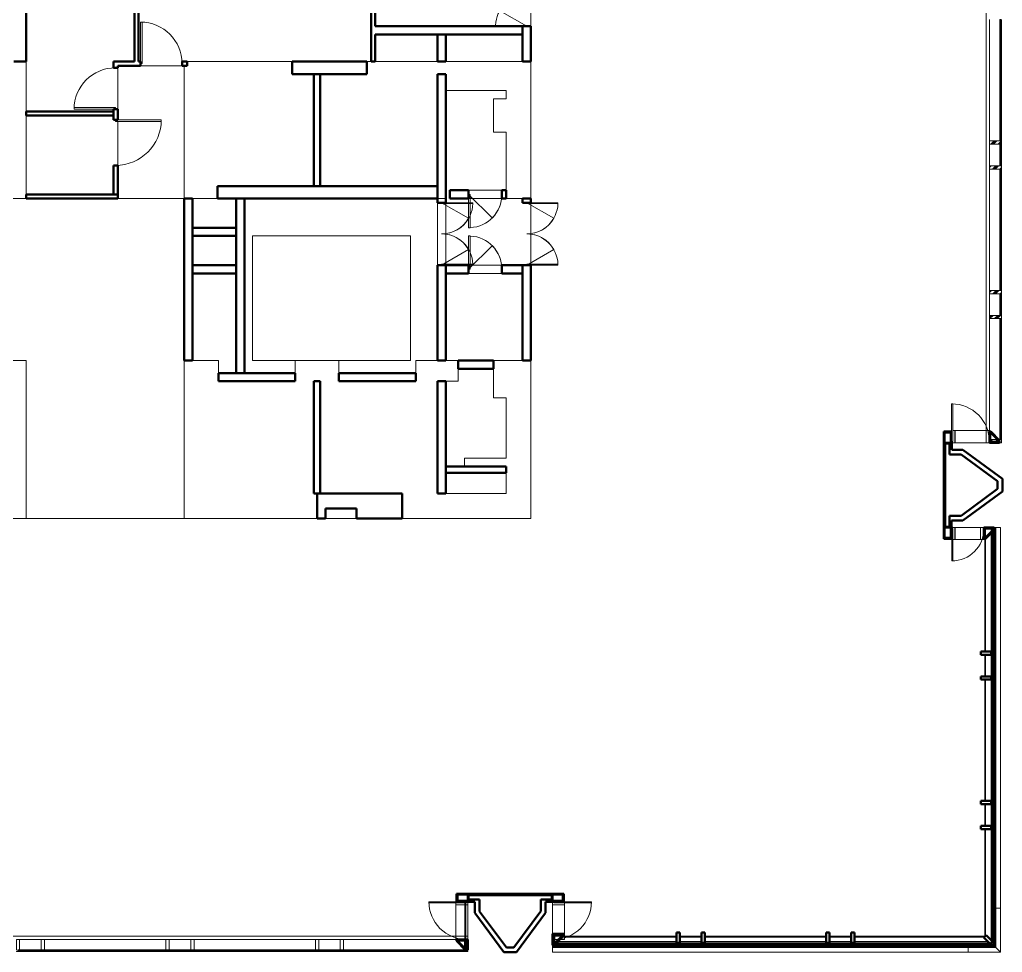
# Model space of a CAD drawing. Header units: millimetres. Extents: x 8533 to 398112, y -117646 to 105276.
# Drawn here: x 33150 to 56810, y 63276 to 85735 of the extents above; entities that cross this region are included whole.
import ezdxf

# ---------------------------------------------------------------- set-up
doc = ezdxf.new("R2010")
doc.units = ezdxf.units.MM
for name, color, linetype, lineweight in [('A-DOOR', 31, 'Continuous', 13), ('A-FLOR', 192, 'Continuous', 13), ('A-GENM', 13, 'Continuous', 13), ('A-GLAZ', 151, 'Continuous', 13), ('A-GLAZ-CURT', 52, 'Continuous', 13), ('A-GLAZ-CWMG', 51, 'Continuous', 13), ('A-WALL', 113, 'Continuous', 13), ('A-WALL-PATT', 111, 'Continuous', 13)]:
    doc.layers.add(name, color=color, linetype=linetype, lineweight=lineweight)
pattern_1 = [(0, (0, 0), (0, 100), [])]

# ---------------------------------------------------------------- blocks, each defined once
blk = doc.blocks.new('防火门A-双扇1 - 双扇防火门-FM甲1523MW-1598112-10F_ARC_46_000_')
at = {"layer": 'A-GENM'}
for p, q in [((-730, 0), (-750, 0)), ((-750, 0), (-750, -750)), ((-750, 0), (-375, -650)), ((-730, -750), (-730, 0)), ((750, 0), (375, -650)), ((750, 0), (730, 0)), ((730, 0), (730, -750)), ((-750, -750), (-730, -750)), ((730, -750), (750, -750))]:
    blk.add_line(p, q, dxfattribs=at)
for centre, start, end in [((-750, 0), 271.5281, 0), ((-750, 0), 300, 0), ((750, 0), 180, 268.4719), ((750, 0), 180, 240)]:
    blk.add_arc(centre, 750, start, end, dxfattribs=at)
blk = doc.blocks.new('大门构件2 - 大门构件-1944663-10F_ARC_46_000_')
at = {"layer": 'A-WALL', "lineweight": 50}
for p, q in [((55430, -42770), (55400, -42770)), ((55400, -42770), (55400, -44770)), ((55430, -44770), (55430, -42770)), ((55590, -42770), (55540, -42770)), ((55540, -42770), (55540, -43035)), ((55590, -42920), (55590, -42770)), ((55540, -43035), (55822, -43035)), ((55860, -42920), (55590, -42920)), ((55822, -43035), (56695, -43678)), ((56810, -43620), (55860, -42920)), ((56695, -43678), (56695, -43862)), ((56810, -43920), (56810, -43620)), ((56695, -43862), (55819, -44505)), ((55859, -44620), (56810, -43920)), ((55819, -44505), (55539, -44505)), ((55539, -44505), (55539, -44770)), ((55589, -44770), (55589, -44620)), ((55589, -44620), (55859, -44620)), ((55400, -44770), (55430, -44770)), ((55539, -44770), (55589, -44770)), ((43960, -53610), (43960, -53640)), ((45960, -53610), (43960, -53610)), ((43960, -53640), (45960, -53640)), ((45960, -53640), (45960, -53610)), ((44225, -53750), (43960, -53750)), ((43960, -53750), (43960, -53800)), ((43960, -53800), (44110, -53800)), ((44110, -53800), (44110, -54070)), ((44225, -54033), (44225, -53750)), ((45960, -53750), (45695, -53750)), ((45695, -53750), (45695, -54029)), ((45810, -54070), (45810, -53800)), ((45810, -53800), (45960, -53800)), ((45960, -53800), (45960, -53750)), ((44110, -54070), (44810, -55020)), ((44868, -54905), (44225, -54033)), ((45695, -54029), (45052, -54905)), ((45110, -55020), (45810, -54070)), ((44810, -55020), (45110, -55020)), ((45052, -54905), (44868, -54905))]:
    blk.add_line(p, q, dxfattribs=at)
blk = doc.blocks.new('防火门A-单扇1 - 单扇防火门-FM甲0822KQ-1950908-10F_ARC_46_000_')
at = {"layer": 'A-GENM'}
for p, q in [((360, 0), (360, 800)), ((360, 800), (400, 800)), ((400, 800), (400, 100)), ((400, 0), (-166, 566)), ((400, 0), (360, 0))]:
    blk.add_line(p, q, dxfattribs=at)
for start in [92.866, 135]:
    blk.add_arc((400, 0), 800, start, 180, dxfattribs=at)
blk = doc.blocks.new('G2 - G26-1945658-10F_ARC_46_000_')
at = {"layer": 'A-WALL-PATT'}
h = blk.add_hatch(dxfattribs=at)
h.set_pattern_fill('FP_1', color=256, style=0, pattern_type=2)
h.set_pattern_definition(pattern_1)
h.paths.add_polyline_path([(56565, -53956), (56598, -53956), (56598, -44791), (56555, -44791), (56555, -53956)], flags=0)
h = blk.add_hatch(dxfattribs=at)
h.set_pattern_fill('FP_1', color=256, style=0, pattern_type=2)
h.set_pattern_definition(pattern_1)
h.paths.add_polyline_path([(56455, -54847), (56598, -54847), (56598, -53956), (56555, -53956), (56555, -54743), (56572, -54761), (56555, -54778), (56555, -54804), (56528, -54804), (56515, -54817), (56503, -54804), (55986, -54804), (55986, -54847), (56417, -54847)], flags=0)
at = {"layer": 'A-WALL', "lineweight": 50}
for p, q in [((55400, -42479), (55400, -42770)), ((55590, -42479), (55400, -42479)), ((55420, -42750), (55420, -42499)), ((55420, -42499), (55570, -42499)), ((55570, -42499), (55570, -42750)), ((56500, -42480), (56500, -42750)), ((56534, -42480), (56500, -42480)), ((56520, -42494), (56725, -42699)), ((56520, -42730), (56520, -42494)), ((56745, -42691), (56534, -42480)), ((55400, -42770), (55590, -42770)), ((55570, -42750), (55420, -42750)), ((55590, -42770), (55590, -42722)), ((56500, -42750), (56745, -42750)), ((56725, -42730), (56520, -42730)), ((56725, -42699), (56725, -42730)), ((56745, -42750), (56745, -42691)), ((55400, -44771), (55400, -45062)), ((55590, -44771), (55400, -44771)), ((55420, -44791), (55570, -44791)), ((55420, -45042), (55420, -44791)), ((55570, -44791), (55570, -45042)), ((55590, -44818), (55590, -44771)), ((56367, -44790), (56367, -45061)), ((56612, -44790), (56367, -44790)), ((56387, -45049), (56387, -44810)), ((56387, -44810), (56592, -44810)), ((56592, -44844), (56387, -45049)), ((56403, -45061), (56612, -44852)), ((56598, -44791), (56555, -44791)), ((56555, -44791), (56555, -53956)), ((56592, -44810), (56592, -44844)), ((56598, -53956), (56598, -44791)), ((56612, -44852), (56612, -44790)), ((55400, -45062), (55590, -45062)), ((55570, -45042), (55420, -45042)), ((56367, -45061), (56403, -45061)), ((56542, -47774), (56294, -47774)), ((56294, -47774), (56294, -47854)), ((56542, -47854), (56542, -47774)), ((56294, -47854), (56542, -47854)), ((56542, -48374), (56294, -48374)), ((56294, -48374), (56294, -48454)), ((56294, -48454), (56542, -48454)), ((56542, -48454), (56542, -48374)), ((56542, -51374), (56294, -51374)), ((56294, -51374), (56294, -51454)), ((56294, -51454), (56542, -51454)), ((56542, -51454), (56542, -51374)), ((56542, -51974), (56294, -51974)), ((56294, -51974), (56294, -52054)), ((56542, -52054), (56542, -51974)), ((56294, -52054), (56542, -52054)), ((43960, -53610), (43669, -53610)), ((43669, -53610), (43669, -53800)), ((43689, -53780), (43689, -53630)), ((43689, -53630), (43940, -53630)), ((43940, -53630), (43940, -53780)), ((43960, -53800), (43960, -53610)), ((46251, -53610), (45960, -53610)), ((45960, -53610), (45960, -53800)), ((45980, -53780), (45980, -53630)), ((45980, -53630), (46231, -53630)), ((46231, -53630), (46231, -53780)), ((46251, -53800), (46251, -53610)), ((43940, -53780), (43689, -53780)), ((43912, -53800), (43960, -53800)), ((45960, -53800), (46008, -53800)), ((46231, -53780), (45980, -53780)), ((56598, -53956), (56555, -53956)), ((56555, -53956), (56555, -54804)), ((56555, -53956), (56598, -53956)), ((56598, -54847), (56598, -53956)), ((46251, -54578), (45980, -54578)), ((45980, -54578), (45980, -54823)), ((46020, -54803), (46020, -54598)), ((46020, -54598), (46237, -54598)), ((46237, -54598), (46032, -54803)), ((46041, -54823), (46251, -54612)), ((46251, -54612), (46251, -54578)), ((48963, -54543), (48963, -54792)), ((49043, -54543), (48963, -54543)), ((49043, -54792), (49043, -54543)), ((49563, -54543), (49563, -54792)), ((49643, -54543), (49563, -54543)), ((49643, -54792), (49643, -54543)), ((52568, -54543), (52568, -54792)), ((52648, -54543), (52568, -54543)), ((52648, -54792), (52648, -54543)), ((53168, -54543), (53168, -54792)), ((53248, -54543), (53168, -54543)), ((53248, -54792), (53248, -54543)), ((56423, -54608), (56366, -54664)), ((56572, -54761), (56423, -54608)), ((43940, -54712), (43669, -54712)), ((43669, -54712), (43669, -54747)), ((43669, -54747), (43879, -54957)), ((43887, -54937), (43683, -54732)), ((43683, -54732), (43900, -54732)), ((43900, -54732), (43900, -54937)), ((43940, -54957), (43940, -54712)), ((55986, -54804), (45980, -54804)), ((45980, -54804), (45980, -54847)), ((45980, -54823), (46041, -54823)), ((45980, -54847), (55986, -54847)), ((46032, -54803), (46020, -54803)), ((48963, -54792), (49043, -54792)), ((49563, -54792), (49643, -54792)), ((52568, -54792), (52648, -54792)), ((53168, -54792), (53248, -54792)), ((55986, -54804), (55986, -54847)), ((56555, -54804), (55986, -54804)), ((55986, -54847), (55986, -54804)), ((55986, -54847), (56598, -54847)), ((56366, -54664), (56515, -54817)), ((56515, -54817), (56572, -54761)), ((43879, -54957), (43940, -54957)), ((43900, -54937), (43887, -54937))]:
    blk.add_line(p, q, dxfattribs=at)
at = {"layer": 'A-WALL'}
for p, q in [((56392, -44810), (56392, -45044)), ((56403, -45033), (56403, -44810)), ((56612, -44791), (56621, -44791)), ((56621, -44791), (56642, -44791)), ((56621, -54904), (56621, -44791)), ((56642, -44791), (56654, -44791)), ((56642, -44791), (56642, -54904)), ((56654, -54642), (56654, -44791)), ((56654, -44791), (56766, -44791)), ((56766, -44791), (56766, -53956)), ((56392, -45061), (56392, -47774)), ((56403, -47774), (56403, -45061)), ((56542, -47774), (56555, -47774)), ((56392, -47854), (56392, -48374)), ((56403, -48374), (56403, -47854)), ((56555, -47854), (56542, -47854)), ((56392, -48454), (56392, -51374)), ((56403, -51374), (56403, -48454)), ((56542, -48374), (56555, -48374)), ((56555, -48454), (56542, -48454)), ((56392, -51454), (56392, -51974)), ((56403, -51974), (56403, -51454)), ((56542, -51374), (56555, -51374)), ((56555, -51454), (56542, -51454)), ((56542, -51974), (56555, -51974)), ((56392, -52054), (56392, -54638)), ((56403, -54627), (56403, -52054)), ((56555, -52054), (56542, -52054)), ((56598, -53956), (56621, -53956)), ((56621, -53956), (56598, -53956)), ((56654, -53956), (56766, -53956)), ((56766, -53956), (56654, -53956)), ((56766, -53956), (56766, -55016)), ((48963, -54642), (46272, -54642)), ((46272, -54652), (48963, -54652)), ((49563, -54642), (49043, -54642)), ((49043, -54652), (49563, -54652)), ((52568, -54642), (49643, -54642)), ((49643, -54652), (52568, -54652)), ((53168, -54642), (52648, -54642)), ((52648, -54652), (53168, -54652)), ((56388, -54642), (53248, -54642)), ((53248, -54652), (56377, -54652)), ((56654, -54642), (56649, -54642)), ((56650, -54652), (56654, -54652)), ((56654, -54642), (56654, -54643)), ((56654, -54643), (56654, -54645)), ((56654, -54645), (56654, -54648)), ((56654, -54648), (56654, -54652)), ((56654, -54652), (56654, -54705)), ((45980, -54871), (45980, -54847)), ((45980, -54891), (45980, -54871)), ((45980, -54871), (56654, -54871)), ((46076, -54759), (46020, -54759)), ((48963, -54759), (46104, -54759)), ((48963, -54804), (48963, -54792)), ((49563, -54759), (49043, -54759)), ((49043, -54792), (49043, -54804)), ((49563, -54804), (49563, -54792)), ((52568, -54759), (49643, -54759)), ((49643, -54792), (49643, -54804)), ((52568, -54804), (52568, -54792)), ((53168, -54759), (52648, -54759)), ((52648, -54792), (52648, -54804)), ((53168, -54804), (53168, -54792)), ((56458, -54759), (53248, -54759)), ((53248, -54792), (53248, -54804)), ((55986, -54871), (55986, -54847)), ((55986, -54847), (55986, -54871)), ((56621, -54871), (56598, -54847)), ((56643, -54814), (56654, -54814)), ((56654, -54759), (56644, -54759)), ((56654, -54705), (56654, -54759)), ((56654, -54759), (56654, -54814)), ((56654, -54814), (56654, -54825)), ((56654, -54871), (56654, -54825)), ((56654, -54871), (56654, -54891)), ((45980, -54904), (45980, -54891)), ((56654, -54891), (45980, -54891)), ((45980, -54904), (56392, -54904)), ((45980, -55016), (45980, -54904)), ((55986, -55016), (45980, -55016)), ((55986, -55016), (55986, -54904)), ((55986, -54904), (55986, -55016)), ((55986, -55016), (56766, -55016)), ((56392, -54899), (56392, -54904)), ((56403, -54904), (56392, -54904)), ((56403, -54904), (56403, -54899)), ((56509, -54904), (56403, -54904)), ((56565, -54904), (56509, -54904)), ((56565, -54904), (56565, -54892)), ((56576, -54904), (56565, -54904)), ((56576, -54904), (56621, -54904)), ((56642, -54904), (56621, -54904)), ((56654, -54904), (56642, -54904)), ((56654, -54891), (56654, -54904)), ((56766, -55016), (56654, -54904))]:
    blk.add_line(p, q, dxfattribs=at)
blk = doc.blocks.new('窗嵌板_上悬无框铝窗 - 窗嵌板_上悬无框铝窗-1965195-10F_ARC_46_000_')
at = {"layer": 'A-GLAZ'}
for p, q in [((-300, -12.5), (-300, 12.5)), ((-300, 12.5), (300, 12.5)), ((300, 12.5), (300, -12.5)), ((300, -12.5), (-300, -12.5))]:
    blk.add_line(p, q, dxfattribs=at)
blk = doc.blocks.new('系统嵌板 - 玻璃-V1-10F_ARC_46_000_')
at = {"layer": 'A-GLAZ-CURT', "lineweight": 18}
for p, q in [((1500, 12.5), (-1500, 12.5)), ((-1500, -12.5), (1500, -12.5))]:
    blk.add_line(p, q, dxfattribs=at)
blk = doc.blocks.new('系统嵌板 - 玻璃-V2-10F_ARC_46_000_')
at = {"layer": 'A-GLAZ-CURT', "lineweight": 18}
for p, q in [((1500, 12.5), (-1500, 12.5)), ((-1500, -12.5), (1500, -12.5))]:
    blk.add_line(p, q, dxfattribs=at)
blk = doc.blocks.new('系统嵌板 - 玻璃-1965073-10F_ARC_46_000_')
at = {"layer": 'A-GLAZ-CURT', "lineweight": 18}
for p, q in [((1475, 12), (-1475, 12)), ((1475, -13), (1475, 12)), ((-1475, -13), (1475, -13))]:
    blk.add_line(p, q, dxfattribs=at)
blk = doc.blocks.new('矩形竖梃 - 80 x 292-1965076-10F_ARC_46_000_')
at = {"layer": 'A-GLAZ-CWMG'}
h = blk.add_hatch(dxfattribs=at)
h.set_pattern_fill('FP_3', color=256, style=0, pattern_type=2)
h.set_pattern_definition([(315, (-43939.86, -54972.77), (88.38835, 88.38835), []), (315, (-43908.61, -54972.77), (176.7767, 0), []), (315, (-43971.11, -54972.77), (176.7767, 0), [])])
h.paths.add_polyline_path([(-80, 28), (0, 28), (0, -264), (-80, -264), (-80, -63), (-52, -36), (-61, -16), (-80, -35), (-80, 13)], flags=0)
for p, q in [((-80, 28), (0, 28)), ((-80, -264), (-80, 28)), ((0, 28), (0, -264)), ((0, -264), (-80, -264))]:
    blk.add_line(p, q, dxfattribs=at)
blk = doc.blocks.new('矩形竖梃 - 80 x 292-1965117-10F_ARC_46_000_')
at = {"layer": 'A-GLAZ-CWMG'}
for p, q in [((40950, -54960), (40950, -54709)), ((40950, -54709), (43860, -54709)), ((40950, -55001), (40950, -54985)), ((43860, -55001), (40950, -55001))]:
    blk.add_line(p, q, dxfattribs=at)
blk = doc.blocks.new('矩形竖梃 - 80 x 292-1965118-10F_ARC_46_000_')
at = {"layer": 'A-GLAZ-CWMG'}
for p, q in [((40350, -54960), (40350, -54709)), ((40350, -54709), (40870, -54709)), ((40870, -54709), (40870, -54960)), ((40350, -55001), (40350, -54985)), ((40870, -55001), (40350, -55001)), ((40870, -54985), (40870, -55001))]:
    blk.add_line(p, q, dxfattribs=at)
blk = doc.blocks.new('矩形竖梃 - 80 x 292-1965119-10F_ARC_46_000_')
at = {"layer": 'A-GLAZ-CWMG'}
for p, q in [((37350, -54960), (37350, -54709)), ((37350, -54709), (40270, -54709)), ((40270, -54709), (40270, -54960)), ((37350, -55001), (37350, -54985)), ((40270, -55001), (37350, -55001)), ((40270, -54985), (40270, -55001))]:
    blk.add_line(p, q, dxfattribs=at)
blk = doc.blocks.new('矩形竖梃 - 80 x 292-1965121-10F_ARC_46_000_')
at = {"layer": 'A-GLAZ-CWMG'}
for p, q in [((-40, 12.5), (-40, 28)), ((-40, 28), (40, 28)), ((40, 28), (40, 12.5)), ((-40, -264), (-40, -12.5)), ((40, -12.5), (40, -264)), ((40, -264), (-40, -264))]:
    blk.add_line(p, q, dxfattribs=at)
blk = doc.blocks.new('系统嵌板 - 玻璃-V11-10F_ARC_46_000_')
at = {"layer": 'A-GLAZ-CURT'}
h = blk.add_hatch(dxfattribs=at)
h.set_pattern_fill('FP_13', color=256, style=0, pattern_type=2)
h.set_pattern_definition([(90, (-34020.72, -56762.36), (-100, 6e-15), [])])
h.paths.add_polyline_path([(1460, -13), (1460, 12), (-1460, 12), (-1460, -13), (333, -13)], flags=0)
at = {"layer": 'A-GLAZ-CURT', "lineweight": 18}
for p, q in [((1460, 12), (-1460, 12)), ((-1460, 12), (-1460, -13)), ((1460, -13), (1460, 12)), ((-1460, -13), (1460, -13))]:
    blk.add_line(p, q, dxfattribs=at)
blk = doc.blocks.new('窗嵌板_上悬无框铝窗 - 窗嵌板_上悬无框铝窗-1965196-10F_ARC_46_000_')
at = {"layer": 'A-GLAZ'}
for p, q in [((260, 12.5), (-260, 12.5)), ((-260, 12.5), (-260, -12.5)), ((260, -12.5), (260, 12.5)), ((-260, -12.5), (260, -12.5))]:
    blk.add_line(p, q, dxfattribs=at)
blk = doc.blocks.new('系统嵌板 - 玻璃-V12-10F_ARC_46_000_')
at = {"layer": 'A-GLAZ-CURT'}
h = blk.add_hatch(dxfattribs=at)
h.set_pattern_fill('FP_14', color=256, style=0, pattern_type=2)
h.set_pattern_definition([(90, (-37620.72, -56762.36), (-100, 6e-15), [])])
h.paths.add_polyline_path([(1460, 12.5), (-1460, 12.5), (-1460, -12.5), (1460, -12.5)], flags=0)
at = {"layer": 'A-GLAZ-CURT', "lineweight": 18}
for p, q in [((1460, 12.5), (-1460, 12.5)), ((-1460, 12.5), (-1460, -12.5)), ((1460, -12.5), (1460, 12.5)), ((-1460, -12.5), (1460, -12.5))]:
    blk.add_line(p, q, dxfattribs=at)
blk = doc.blocks.new('系统嵌板 - 玻璃-1965191-10F_ARC_46_000_')
at = {"layer": 'A-GLAZ-CURT'}
h = blk.add_hatch(dxfattribs=at)
h.set_pattern_fill('FP_15', color=256, style=0, pattern_type=2)
h.set_pattern_definition([(90, (-41215.7, -56762.36), (-100, 6e-15), [])])
h.paths.add_polyline_path([(1455, -12), (1455, 12), (-1455, 12), (-1455, -12), (1264, -12)], flags=0)
at = {"layer": 'A-GLAZ-CURT', "lineweight": 18}
for p, q in [((1455, 12), (-1455, 12)), ((-1455, 12), (-1455, -12)), ((1455, -12), (1455, 12)), ((-1455, -12), (1455, -12))]:
    blk.add_line(p, q, dxfattribs=at)
blk = doc.blocks.new('矩形竖梃 - 80 x 292-1965100-10F_ARC_46_000_')
at = {"layer": 'A-GLAZ-CWMG'}
h = blk.add_hatch(dxfattribs=at)
h.set_pattern_fill('FP_17', color=256, style=0, pattern_type=2)
h.set_pattern_definition([(225, (-42750.67, 56762.36), (88.38835, -88.38835), []), (225, (-42750.67, 56731.11), (1e-14, -176.7767), []), (225, (-42750.67, 56793.61), (1e-14, -176.7767), [])])
h.paths.add_polyline_path([(0, 17), (0, -28), (-80, -28), (-80, 37), (-60, 17), (-52, 37), (-80, 66), (-80, 264), (0, 264), (0, 37)], flags=0)
for p, q in [((-80, 264), (0, 264)), ((-80, -28), (-80, 264)), ((0, 264), (0, -28)), ((0, -28), (-80, -28))]:
    blk.add_line(p, q, dxfattribs=at)
blk = doc.blocks.new('矩形竖梃 - 80 x 292-1965131-10F_ARC_46_000_')
at = {"layer": 'A-GLAZ-CWMG'}
for p, q in [((56498, -42671), (56498, -39761)), ((56790, -39761), (56790, -42671))]:
    blk.add_line(p, q, dxfattribs=at)
blk = doc.blocks.new('矩形竖梃 - 80 x 292-1965132-10F_ARC_46_000_')
at = {"layer": 'A-GLAZ-CWMG'}
for p, q in [((56498, -39681), (56498, -39161)), ((56790, -39161), (56790, -39681))]:
    blk.add_line(p, q, dxfattribs=at)
blk = doc.blocks.new('矩形竖梃 - 80 x 292-1965133-10F_ARC_46_000_')
at = {"layer": 'A-GLAZ-CWMG'}
for p, q in [((56498, -39081), (56498, -36161)), ((56790, -36161), (56790, -39081))]:
    blk.add_line(p, q, dxfattribs=at)
blk = doc.blocks.new('单嵌板木门 1 - M1023-1949266-10F_ARC_46_000_')
at = {"layer": 'A-DOOR'}
for p, q in [((500, 0), (460, 0)), ((460, 0), (460, -1000)), ((500, -1000), (500, -50)), ((460, -1000), (500, -1000))]:
    blk.add_line(p, q, dxfattribs=at)
at = {"layer": 'A-DOOR', "lineweight": 50}
blk.add_line((500, -50), (500, 0), dxfattribs=at)
at = {"layer": 'A-DOOR'}
blk.add_arc((500, 0), 1000, 180, 270, dxfattribs=at)
blk = doc.blocks.new('单嵌板木门 1 - M1123-1903785-10F_ARC_46_000_')
at = {"layer": 'A-DOOR'}
for p, q in [((550, 0), (510, 0)), ((510, 0), (510, -1100)), ((550, -1100), (550, -50)), ((510, -1100), (550, -1100))]:
    blk.add_line(p, q, dxfattribs=at)
at = {"layer": 'A-DOOR', "lineweight": 50}
blk.add_line((550, -50), (550, 0), dxfattribs=at)
at = {"layer": 'A-DOOR'}
blk.add_arc((550, 0), 1100, 180, 270, dxfattribs=at)
blk = doc.blocks.new('防火门A-单扇1 - 单扇防火门-FM甲0822KQ-1952690-10F_ARC_46_000_')
at = {"layer": 'A-GENM'}
for p, q in [((400, 0), (-166, -566)), ((400, 0), (360, 0)), ((360, 0), (360, -800)), ((400, -800), (400, -100)), ((360, -800), (400, -800))]:
    blk.add_line(p, q, dxfattribs=at)
for end in [267.134, 225]:
    blk.add_arc((400, 0), 800, 180, end, dxfattribs=at)
blk = doc.blocks.new('防火门A-双扇1 - 双扇防火门-FM甲1522BXG-V20-10F_ARC_46_000_')
at = {"layer": 'A-GENM'}
for p, q in [((-750, 100), (-750, 750)), ((-750, 750), (-730, 750)), ((-730, 750), (-730, 0)), ((730, 0), (730, 750)), ((730, 750), (750, 750)), ((750, 750), (750, 650)), ((-750, 0), (-375, 650)), ((750, 0), (375, 650)), ((-730, 0), (-750, 0)), ((750, 0), (730, 0))]:
    blk.add_line(p, q, dxfattribs=at)
for centre, start, end in [((-750, 0), 0, 88.4719), ((750, 0), 91.5281, 180), ((-750, 0), 0, 60), ((750, 0), 120, 180)]:
    blk.add_arc(centre, 750, start, end, dxfattribs=at)
blk = doc.blocks.new('防火门A-双扇1 - 双扇防火门-FM甲1522BXG-1951105-10F_ARC_46_000_')
at = {"layer": 'A-GENM'}
for p, q in [((-750, 100), (-750, 750)), ((-750, 750), (-730, 750)), ((-730, 750), (-730, 0)), ((730, 0), (730, 750)), ((730, 750), (750, 750)), ((750, 750), (750, 100)), ((-750, 0), (-375, 650)), ((750, 0), (375, 650)), ((-730, 0), (-750, 0)), ((750, 0), (730, 0))]:
    blk.add_line(p, q, dxfattribs=at)
for centre, start, end in [((-750, 0), 0, 88.4719), ((750, 0), 91.5281, 180), ((-750, 0), 0, 60), ((750, 0), 120, 180)]:
    blk.add_arc(centre, 750, start, end, dxfattribs=at)
blk = doc.blocks.new('矩形竖梃 - 80 x 292-V24-10F_ARC_46_000_')
at = {"layer": 'A-GLAZ-CWMG'}
h = blk.add_hatch(dxfattribs=at)
h.set_pattern_fill('FP_24', color=256, style=0, pattern_type=2)
h.set_pattern_definition([(225, (-35520.72, 56762.36), (88.38835, -88.38835), []), (225, (-35520.72, 56731.11), (1e-14, -176.7767), []), (225, (-35520.72, 56793.61), (1e-14, -176.7767), [])])
h.paths.add_polyline_path([(40, -12.5), (40, -28), (-40, -28), (-40, 264), (40, 264), (40, 12.5)], flags=0)
for p, q in [((-40, 264), (40, 264)), ((-40, -28), (-40, 264)), ((40, 264), (40, 12.5)), ((40, -28), (-40, -28)), ((40, -12.5), (40, -28))]:
    blk.add_line(p, q, dxfattribs=at)
blk = doc.blocks.new('矩形竖梃 - 80 x 292-V25-10F_ARC_46_000_')
at = {"layer": 'A-GLAZ-CWMG'}
h = blk.add_hatch(dxfattribs=at)
h.set_pattern_fill('FP_25', color=256, style=0, pattern_type=2)
h.set_pattern_definition([(225, (-36120.72, 56762.36), (88.38835, -88.38835), []), (225, (-36120.72, 56731.11), (1e-14, -176.7767), []), (225, (-36120.72, 56793.61), (1e-14, -176.7767), [])])
h.paths.add_polyline_path([(40, -12.5), (40, -28), (-40, -28), (-40, 264), (40, 264), (40, 12.5)], flags=0)
for p, q in [((-40, 264), (40, 264)), ((-40, 12.5), (-40, 264)), ((40, 264), (40, -28)), ((-40, -28), (-40, -12.5)), ((40, -28), (-40, -28))]:
    blk.add_line(p, q, dxfattribs=at)
blk = doc.blocks.new('矩形竖梃 - 80 x 292-V26-10F_ARC_46_000_')
at = {"layer": 'A-GLAZ-CWMG'}
h = blk.add_hatch(dxfattribs=at)
h.set_pattern_fill('FP_26', color=256, style=0, pattern_type=2)
h.set_pattern_definition([(225, (-39120.72, 56762.36), (88.38835, -88.38835), []), (225, (-39120.72, 56731.11), (1e-14, -176.7767), []), (225, (-39120.72, 56793.61), (1e-14, -176.7767), [])])
h.paths.add_polyline_path([(40, -12.5), (40, -28), (-40, -28), (-40, 264), (40, 264), (40, 12.5)], flags=0)
for p, q in [((-40, 264), (40, 264)), ((-40, -28), (-40, 264)), ((40, 264), (40, 12.5)), ((40, -28), (-40, -28)), ((40, -12.5), (40, -28))]:
    blk.add_line(p, q, dxfattribs=at)
blk = doc.blocks.new('矩形竖梃 - 80 x 292-V27-10F_ARC_46_000_')
at = {"layer": 'A-GLAZ-CWMG'}
h = blk.add_hatch(dxfattribs=at)
h.set_pattern_fill('FP_27', color=256, style=0, pattern_type=2)
h.set_pattern_definition([(225, (-39720.72, 56762.36), (88.38835, -88.38835), []), (225, (-39720.72, 56731.11), (1e-14, -176.7767), []), (225, (-39720.72, 56793.61), (1e-14, -176.7767), [])])
h.paths.add_polyline_path([(40, -12.5), (40, -28), (-40, -28), (-40, 264), (40, 264), (40, 12.5)], flags=0)
for p, q in [((-40, 264), (40, 264)), ((-40, 12.5), (-40, 264)), ((40, 264), (40, -28)), ((-40, -28), (-40, -12.5)), ((40, -28), (-40, -28))]:
    blk.add_line(p, q, dxfattribs=at)
blk = doc.blocks.new('系统嵌板 - 玻璃-1986098-10F_ARC_46_000_')
at = {"layer": 'A-GLAZ-CURT'}
h = blk.add_hatch(dxfattribs=at)
h.set_pattern_fill('FP_44', color=256, style=0, pattern_type=2)
h.set_pattern_definition([(90, (-54252.93, -43876.86), (-100, 6e-15), [])])
h.paths.add_polyline_path([(453, -12), (453, 12), (-427, 12), (-427, -12), (377, -12)], flags=0)
at = {"layer": 'A-GLAZ-CURT', "lineweight": 18}
for p, q in [((453, 12), (-427, 12)), ((453, -12), (453, 12)), ((-427, -12), (453, -12))]:
    blk.add_line(p, q, dxfattribs=at)
blk = doc.blocks.new('门嵌板_单开门2 - 门嵌板_单开门2-1985838-10F_ARC_46_000_')
at = {"layer": 'A-DOOR'}
for p, q in [((455, 909), (430, 909)), ((430, 909), (430, 0)), ((455, 0), (455, 909)), ((455, 0), (430, 0))]:
    blk.add_line(p, q, dxfattribs=at)
blk.add_arc((455, 0), 909, 90, 180, dxfattribs=at)
blk = doc.blocks.new('矩形竖梃 - 80 x 292-1966264-10F_ARC_46_000_')
at = {"layer": 'A-GLAZ-CWMG'}
for p, q in [((-80, -23), (-80, 28)), ((-80, 28), (0, 28)), ((-80, -264), (-80, -48)), ((-25, -264), (-80, -264))]:
    blk.add_line(p, q, dxfattribs=at)
blk = doc.blocks.new('矩形竖梃 - 80 x 292-1966243-10F_ARC_46_000_')
at = {"layer": 'A-GLAZ-CWMG'}
for p, q in [((43648, -53880), (43864, -53880)), ((43648, -54629), (43648, -53880)), ((43889, -53880), (43940, -53880)), ((43940, -53880), (43940, -54629)), ((43864, -54629), (43648, -54629)), ((43940, -54629), (43889, -54629))]:
    blk.add_line(p, q, dxfattribs=at)
blk = doc.blocks.new('矩形竖梃 - 80 x 292-1966269-10F_ARC_46_000_')
at = {"layer": 'A-GLAZ-CWMG'}
for p, q in [((-1, 28), (-80, 28)), ((-80, 28), (-80, -23)), ((-80, -48), (-80, -264)), ((0, -264), (0, -52)), ((-80, -264), (0, -264))]:
    blk.add_line(p, q, dxfattribs=at)
blk = doc.blocks.new('门嵌板_单开门2 - 门嵌板_单开门2-1985839-10F_ARC_46_000_')
at = {"layer": 'A-DOOR'}
for p, q in [((455, 0), (430, 0)), ((430, -909), (430, 0)), ((455, 0), (455, -909)), ((455, -909), (430, -909))]:
    blk.add_line(p, q, dxfattribs=at)
blk.add_arc((455, 0), 909, 180, 270, dxfattribs=at)
blk = doc.blocks.new('矩形竖梃 - 80 x 292-1985754-10F_ARC_46_000_')
at = {"layer": 'A-GLAZ-CWMG'}
for p, q in [((-80, -28), (-80, 264)), ((-80, 264), (-25, 264)), ((0, -28), (-80, -28))]:
    blk.add_line(p, q, dxfattribs=at)
blk = doc.blocks.new('矩形竖梃 - 80 x 292-1985751-10F_ARC_46_000_')
at = {"layer": 'A-GLAZ-CWMG'}
for p, q in [((45980, -53880), (46272, -53880)), ((45980, -54578), (45980, -53880)), ((46272, -53880), (46272, -54629)), ((46205, -54629), (46020, -54629)), ((46272, -54629), (46234, -54629))]:
    blk.add_line(p, q, dxfattribs=at)
blk = doc.blocks.new('矩形竖梃 - 80 x 292-1985755-10F_ARC_46_000_')
at = {"layer": 'A-GLAZ-CWMG'}
for p, q in [((0, 264), (-80, 264)), ((-80, 264), (-80, 226)), ((0, 146), (0, 264)), ((-80, 198), (-80, 12)), ((0, 12), (0, 118))]:
    blk.add_line(p, q, dxfattribs=at)
blk = doc.blocks.new('门嵌板_单开门2 - 门嵌板_单开门2-1986578-10F_ARC_46_000_')
at = {"layer": 'A-DOOR'}
for p, q in [((389, 777), (364, 777)), ((364, 777), (364, 0)), ((389, 0), (389, 777)), ((389, 0), (364, 0))]:
    blk.add_line(p, q, dxfattribs=at)
blk.add_arc((389, 0), 777, 90, 180, dxfattribs=at)
blk = doc.blocks.new('矩形竖梃 - 80 x 292-V43-10F_ARC_46_000_')
at = {"layer": 'A-GLAZ-CWMG'}
for p, q in [((-80, -264), (-80, 28)), ((-80, 28), (0, 28)), ((-25, -264), (-80, -264))]:
    blk.add_line(p, q, dxfattribs=at)
blk = doc.blocks.new('矩形竖梃 - 80 x 292-1986576-10F_ARC_46_000_')
at = {"layer": 'A-GLAZ-CWMG'}
for p, q in [((24148, -53880), (24440, -53880)), ((24148, -54498), (24148, -53880)), ((24440, -53880), (24440, -54498)), ((24440, -54498), (24148, -54498))]:
    blk.add_line(p, q, dxfattribs=at)
blk = doc.blocks.new('矩形竖梃 - 80 x 292-V54-10F_ARC_46_000_')
at = {"layer": 'A-GLAZ-CWMG'}
for p, q in [((0, 28), (-80, 28)), ((-80, 28), (-80, -264)), ((-80, -264), (0, -264)), ((0, -264), (0, -243))]:
    blk.add_line(p, q, dxfattribs=at)
blk = doc.blocks.new('矩形竖梃 - 80 x 292-V45-10F_ARC_46_000_')
at = {"layer": 'A-GLAZ-CWMG'}
for p, q in [((26480, -53880), (26772, -53880)), ((26480, -54629), (26480, -53880)), ((26772, -53880), (26772, -54629)), ((26772, -54629), (26480, -54629))]:
    blk.add_line(p, q, dxfattribs=at)
blk = doc.blocks.new('矩形竖梃 - 80 x 292-V55-10F_ARC_46_000_')
at = {"layer": 'A-GLAZ-CWMG'}
for p, q in [((0, 264), (-80, 264)), ((-80, 264), (-80, -28)), ((0, 52), (0, 264)), ((-80, -28), (-1, -28))]:
    blk.add_line(p, q, dxfattribs=at)

msp = doc.modelspace()

# ---------------------------------------------------------------- linework, layer by layer
at = {"layer": 'A-FLOR'}
for p, q in [((56417, 92714), (56417, 75838)), ((45460, 84726), (45460, 89126)), ((33310, 83526), (33310, 84726)), ((37185, 84726), (39710, 84726)), ((41610, 84726), (41510, 84726)), ((43210, 84726), (41710, 84726)), ((45260, 84726), (43410, 84726)), ((45460, 81426), (45460, 84726)), ((35510, 83576), (35510, 84576)), ((37060, 84626), (36060, 84626)), ((37110, 84626), (37110, 81426)), ((43410, 84026), (44860, 84026)), ((44860, 84026), (44860, 83826)), ((44860, 83826), (44560, 83826)), ((44560, 83826), (44560, 83027)), ((33310, 81526), (33310, 83426)), ((35510, 82226), (35510, 83286)), ((44560, 83027), (44860, 83027)), ((44860, 83027), (44860, 81626)), ((32785, 81426), (33310, 81426)), ((37110, 81426), (35510, 81426)), ((37110, 81426), (35510, 81426)), ((37110, 81426), (37110, 73726)), ((37310, 81426), (37910, 81426)), ((43410, 81426), (43210, 81426)), ((43210, 81426), (43210, 79826)), ((44860, 81426), (45260, 81426)), ((45460, 81426), (45460, 73726)), ((45460, 77526), (45460, 81326)), ((38759, 77526), (38759, 80526)), ((38759, 80526), (42559, 80526)), ((42559, 80526), (42559, 77526)), ((33310, 77526), (32785, 77526)), ((33310, 73726), (33310, 77526)), ((37935, 77526), (37310, 77526)), ((37935, 77226), (37935, 77526)), ((42559, 77526), (38759, 77526)), ((40835, 77526), (39785, 77526)), ((39785, 77526), (39785, 77226)), ((40835, 77226), (40835, 77526)), ((43210, 77526), (42685, 77526)), ((42685, 77526), (42685, 77226)), ((43710, 77526), (43410, 77526)), ((45260, 77526), (44560, 77526)), ((43710, 77026), (43710, 77326)), ((44560, 77326), (44560, 76626)), ((43410, 77026), (43710, 77026)), ((44560, 76626), (44860, 76626)), ((44860, 76626), (44860, 75176)), ((55400, 75816), (55400, 75526)), ((55400, 75526), (55400, 73526)), ((44860, 75176), (43860, 75176)), ((43860, 75176), (43860, 74976)), ((44860, 74826), (44860, 74326)), ((44860, 74326), (43410, 74326)), ((45460, 73726), (28060, 73726)), ((55400, 73525), (55400, 73235)), ((56367, 73235), (56392, 73235)), ((45960, 64686), (43669, 64686)), ((43669, 64686), (43669, 64496)), ((46251, 64686), (45960, 64686)), ((46251, 64496), (46251, 64686)), ((43648, 63668), (26772, 63668)), ((48963, 63668), (46272, 63668)), ((49563, 63668), (49043, 63668)), ((52568, 63668), (49643, 63668)), ((53168, 63668), (52648, 63668)), ((56392, 63668), (53248, 63668))]:
    msp.add_line(p, q, dxfattribs=at)
at = {"layer": 'A-WALL', "lineweight": 50}
for p, q in [((33310, 84726), (33310, 88126)), ((41610, 87476), (41610, 84726)), ((41710, 85576), (41710, 87476)), ((35913, 87126), (35913, 84726)), ((36013, 84726), (36013, 87026)), ((45460, 85576), (41710, 85576)), ((45260, 85576), (45260, 84726)), ((45460, 84726), (45460, 85576)), ((41710, 84726), (41710, 85376)), ((41710, 85376), (45260, 85376)), ((43410, 85376), (43210, 85376)), ((43210, 85376), (43210, 84726)), ((43410, 84726), (43410, 85376)), ((33010, 84726), (33310, 84726)), ((35913, 84726), (35410, 84726)), ((35410, 84726), (35410, 84576)), ((36060, 84726), (36013, 84726)), ((37185, 84726), (37060, 84726)), ((37060, 84726), (37060, 84626)), ((37185, 84626), (37185, 84726)), ((41510, 84726), (39710, 84726)), ((39710, 84726), (39710, 84426)), ((41510, 84426), (41510, 84726)), ((41610, 84726), (41710, 84726)), ((43210, 84726), (43410, 84726)), ((45260, 84726), (45460, 84726)), ((35410, 84576), (35510, 84576)), ((35510, 84626), (36060, 84626)), ((35510, 84576), (35510, 84626)), ((36060, 84626), (36060, 84676)), ((37060, 84626), (37185, 84626)), ((39710, 84426), (41510, 84426)), ((40235, 84426), (40235, 81726)), ((40385, 81726), (40385, 84426)), ((43210, 84426), (43210, 81326)), ((43410, 84426), (43210, 84426)), ((43410, 81326), (43410, 84426)), ((35410, 83526), (33310, 83526)), ((33310, 83526), (33310, 83426)), ((35410, 83576), (35410, 83326)), ((35510, 83576), (35460, 83576)), ((35510, 83326), (35510, 83576)), ((33310, 83426), (35410, 83426)), ((35410, 83326), (35460, 83326)), ((35410, 82226), (35410, 81526)), ((35510, 82226), (35410, 82226)), ((35510, 81426), (35510, 82226)), ((43210, 81726), (37910, 81726)), ((37910, 81726), (37910, 81426)), ((33310, 81526), (33310, 81426)), ((33310, 81526), (35510, 81526)), ((33310, 81426), (35510, 81426)), ((37110, 81426), (37110, 77526)), ((37310, 81426), (37110, 81426)), ((37310, 77526), (37310, 81426)), ((37910, 81426), (43210, 81426)), ((38360, 81426), (38360, 77226)), ((38560, 77226), (38560, 81426)), ((43960, 81626), (43510, 81626)), ((43510, 81626), (43510, 81426)), ((43510, 81426), (43960, 81426)), ((43960, 81426), (43960, 81626)), ((44860, 81626), (44760, 81626)), ((44760, 81626), (44760, 81426)), ((44760, 81426), (44860, 81426)), ((44860, 81426), (44860, 81626)), ((45260, 81426), (45260, 81326)), ((45460, 81426), (45260, 81426)), ((45460, 81326), (45460, 81426)), ((43210, 81326), (43410, 81326)), ((45260, 81326), (45460, 81326)), ((38360, 80726), (37310, 80726)), ((37310, 80526), (38360, 80526)), ((38360, 79826), (37310, 79826)), ((43210, 79826), (43210, 77526)), ((43410, 79826), (43210, 79826)), ((43960, 79826), (43410, 79826)), ((43410, 77526), (43410, 79826)), ((43960, 79626), (43960, 79826)), ((44760, 79826), (44760, 79626)), ((45260, 79826), (44760, 79826)), ((45260, 79826), (45260, 77526)), ((45460, 79826), (45260, 79826)), ((45460, 77526), (45460, 79826)), ((37310, 79626), (38360, 79626)), ((43410, 79626), (43960, 79626)), ((44760, 79626), (45260, 79626)), ((37110, 77526), (37310, 77526)), ((43210, 77526), (43410, 77526)), ((44560, 77526), (43710, 77526)), ((43710, 77526), (43710, 77326)), ((44560, 77326), (44560, 77526)), ((45260, 77526), (45460, 77526)), ((39785, 77226), (37935, 77226)), ((37935, 77226), (37935, 77026)), ((39785, 77026), (39785, 77226)), ((42685, 77226), (40835, 77226)), ((40835, 77226), (40835, 77026)), ((42685, 77026), (42685, 77226)), ((43710, 77326), (44560, 77326)), ((37935, 77026), (39785, 77026)), ((40385, 77026), (40235, 77026)), ((40235, 77026), (40235, 74326)), ((40385, 74326), (40385, 77026)), ((40835, 77026), (42685, 77026)), ((43210, 77026), (43210, 74326)), ((43410, 77026), (43210, 77026)), ((43410, 74326), (43410, 77026)), ((44860, 74976), (43410, 74976)), ((43410, 74826), (44860, 74826)), ((44860, 74826), (44860, 74976)), ((42360, 74326), (40235, 74326)), ((40310, 74326), (40310, 73726)), ((42360, 73726), (42360, 74326)), ((43210, 74326), (43410, 74326)), ((40510, 73726), (40510, 73966)), ((40510, 73966), (41260, 73966)), ((41260, 73966), (41260, 73726)), ((40310, 73726), (40510, 73726)), ((41260, 73726), (42360, 73726))]:
    msp.add_line(p, q, dxfattribs=at)
at = {"layer": 'A-WALL'}
for p, q in [((43960, 81626), (44760, 81626)), ((44760, 81426), (43960, 81426)), ((43210, 79826), (43210, 81326)), ((43410, 81326), (43410, 79826)), ((43960, 79826), (44760, 79826)), ((44760, 79626), (43960, 79626)), ((41260, 73726), (40510, 73726))]:
    msp.add_line(p, q, dxfattribs=at)

# ---------------------------------------------------------------- block references
at = {"layer": 'A-DOOR'}
for name, p, rotation in [('防火门A-双扇1 - 双扇防火门-FM甲1523MW-1598112-10F_ARC_46_000_', (45360, 86326), 270), ('单嵌板木门 1 - M1023-1949266-10F_ARC_46_000_', (36560, 84676), 180), ('单嵌板木门 1 - M1023-1949266-10F_ARC_46_000_', (35460, 84076), 269.9999999999999), ('单嵌板木门 1 - M1123-1903785-10F_ARC_46_000_', (35460, 82776), 89.99999999999993), ('防火门A-单扇1 - 单扇防火门-FM甲0822KQ-1950908-10F_ARC_46_000_', (44360, 81526), 180), ('防火门A-双扇1 - 双扇防火门-FM甲1522BXG-V20-10F_ARC_46_000_', (43310, 80576), 270.0000000000085), ('防火门A-双扇1 - 双扇防火门-FM甲1522BXG-1951105-10F_ARC_46_000_', (45360, 80576), 269.9999999999999), ('防火门A-单扇1 - 单扇防火门-FM甲0822KQ-1952690-10F_ARC_46_000_', (44360, 79726), 180), ('门嵌板_单开门2 - 门嵌板_单开门2-1985839-10F_ARC_46_000_', (56044, 75574), 180), ('门嵌板_单开门2 - 门嵌板_单开门2-1986578-10F_ARC_46_000_', (55979, 73478), 180), ('门嵌板_单开门2 - 门嵌板_单开门2-1985838-10F_ARC_46_000_', (43912, 64041), 90.00000001870643), ('门嵌板_单开门2 - 门嵌板_单开门2-1985839-10F_ARC_46_000_', (46008, 64041), 89.9999999812936)]:
    msp.add_blockref(name, p, dxfattribs=dict(at, rotation=rotation))
at = {"layer": 'A-GLAZ'}
for name, p, rotation in [('窗嵌板_上悬无框铝窗 - 窗嵌板_上悬无框铝窗-1965196-10F_ARC_46_000_', (56762, 82475), 90.00000000000031), ('窗嵌板_上悬无框铝窗 - 窗嵌板_上悬无框铝窗-1965196-10F_ARC_46_000_', (56762, 78875), 90.00000000000031), ('窗嵌板_上悬无框铝窗 - 窗嵌板_上悬无框铝窗-1965195-10F_ARC_46_000_', (33410, 63323), 180), ('窗嵌板_上悬无框铝窗 - 窗嵌板_上悬无框铝窗-1965195-10F_ARC_46_000_', (37010, 63323), 180), ('窗嵌板_上悬无框铝窗 - 窗嵌板_上悬无框铝窗-1965195-10F_ARC_46_000_', (40610, 63323), 180)]:
    msp.add_blockref(name, p, dxfattribs=dict(at, rotation=rotation))
at = {"layer": 'A-GLAZ-CURT'}
for name, p, rotation in [('系统嵌板 - 玻璃-V11-10F_ARC_46_000_', (56762, 84275), 270.0000000000003), ('系统嵌板 - 玻璃-V12-10F_ARC_46_000_', (56762, 80675), 270.0000000000003), ('系统嵌板 - 玻璃-1965191-10F_ARC_46_000_', (56762, 77080), 270.0000000000003), ('系统嵌板 - 玻璃-1986098-10F_ARC_46_000_', (43877, 64043), 270)]:
    msp.add_blockref(name, p, dxfattribs=dict(at, rotation=rotation))
for name, p in [('系统嵌板 - 玻璃-V1-10F_ARC_46_000_', (35210, 63323)), ('系统嵌板 - 玻璃-V2-10F_ARC_46_000_', (38810, 63323)), ('系统嵌板 - 玻璃-1965073-10F_ARC_46_000_', (42385, 63323))]:
    msp.add_blockref(name, p, dxfattribs=at)
at = {"layer": 'A-GLAZ-CWMG'}
for name, p in [('矩形竖梃 - 80 x 292-1965133-10F_ARC_46_000_', (0, 121896)), ('矩形竖梃 - 80 x 292-1965132-10F_ARC_46_000_', (0, 121896)), ('矩形竖梃 - 80 x 292-1965133-10F_ARC_46_000_', (0, 118296)), ('矩形竖梃 - 80 x 292-1965132-10F_ARC_46_000_', (0, 118296)), ('矩形竖梃 - 80 x 292-1965131-10F_ARC_46_000_', (0, 118296)), ('矩形竖梃 - 80 x 292-V55-10F_ARC_46_000_', (56499, 75574)), ('矩形竖梃 - 80 x 292-V54-10F_ARC_46_000_', (56367, 73478)), ('矩形竖梃 - 80 x 292-1966243-10F_ARC_46_000_', (0, 118296)), ('矩形竖梃 - 80 x 292-1985751-10F_ARC_46_000_', (0, 118296)), ('矩形竖梃 - 80 x 292-1965118-10F_ARC_46_000_', (-7200, 118296)), ('矩形竖梃 - 80 x 292-1965119-10F_ARC_46_000_', (-3600, 118296)), ('矩形竖梃 - 80 x 292-1965118-10F_ARC_46_000_', (-3600, 118296)), ('矩形竖梃 - 80 x 292-1965119-10F_ARC_46_000_', (0, 118296)), ('矩形竖梃 - 80 x 292-1965118-10F_ARC_46_000_', (0, 118296)), ('矩形竖梃 - 80 x 292-1965117-10F_ARC_46_000_', (0, 118296))]:
    msp.add_blockref(name, p, dxfattribs=at)
at = {"layer": 'A-GLAZ-CWMG', "extrusion": (0, 0, -1)}
for name, p, rotation in [('矩形竖梃 - 80 x 292-V24-10F_ARC_46_000_', (-56762, 82775), 269.9999999999997), ('矩形竖梃 - 80 x 292-V25-10F_ARC_46_000_', (-56762, 82175), 269.9999999999997), ('矩形竖梃 - 80 x 292-V26-10F_ARC_46_000_', (-56762, 79175), 269.9999999999997), ('矩形竖梃 - 80 x 292-V27-10F_ARC_46_000_', (-56762, 78575), 269.9999999999997), ('矩形竖梃 - 80 x 292-1965100-10F_ARC_46_000_', (-56762, 75545), 269.9999999999997), ('矩形竖梃 - 80 x 292-1966264-10F_ARC_46_000_', (-43912, 64496), 89.9999999812936), ('矩形竖梃 - 80 x 292-1985754-10F_ARC_46_000_', (-46008, 64496), 90.00000001870643), ('矩形竖梃 - 80 x 292-1965121-10F_ARC_46_000_', (-33110, 63323), 180), ('矩形竖梃 - 80 x 292-1965121-10F_ARC_46_000_', (-33710, 63323), 180), ('矩形竖梃 - 80 x 292-1965121-10F_ARC_46_000_', (-36710, 63323), 180), ('矩形竖梃 - 80 x 292-1965121-10F_ARC_46_000_', (-37310, 63323), 180), ('矩形竖梃 - 80 x 292-1965121-10F_ARC_46_000_', (-40310, 63323), 180), ('矩形竖梃 - 80 x 292-1965121-10F_ARC_46_000_', (-40910, 63323), 180), ('矩形竖梃 - 80 x 292-1965076-10F_ARC_46_000_', (-43940, 63323), 180)]:
    msp.add_blockref(name, p, dxfattribs=dict(at, rotation=rotation))
for name, p in [('矩形竖梃 - 80 x 292-1985754-10F_ARC_46_000_', (-55590, 75574)), ('矩形竖梃 - 80 x 292-V43-10F_ARC_46_000_', (-55590, 73478))]:
    msp.add_blockref(name, p, dxfattribs=at)
at = {"layer": 'A-GLAZ-CWMG'}
for name, p, rotation in [('矩形竖梃 - 80 x 292-V45-10F_ARC_46_000_', (1789, 49066), 89.99999998129191), ('矩形竖梃 - 80 x 292-1986576-10F_ARC_46_000_', (1789, 49066), 89.99999998129164), ('矩形竖梃 - 80 x 292-1966269-10F_ARC_46_000_', (43912, 63587), 270.0000000187064), ('矩形竖梃 - 80 x 292-1985755-10F_ARC_46_000_', (46008, 63587), 269.9999999812936)]:
    msp.add_blockref(name, p, dxfattribs=dict(at, rotation=rotation))
at = {"layer": 'A-WALL'}
for name in ['大门构件2 - 大门构件-1944663-10F_ARC_46_000_', 'G2 - G26-1945658-10F_ARC_46_000_']:
    msp.add_blockref(name, (0, 118296), dxfattribs=at)

doc.saveas('drawing.dxf')
